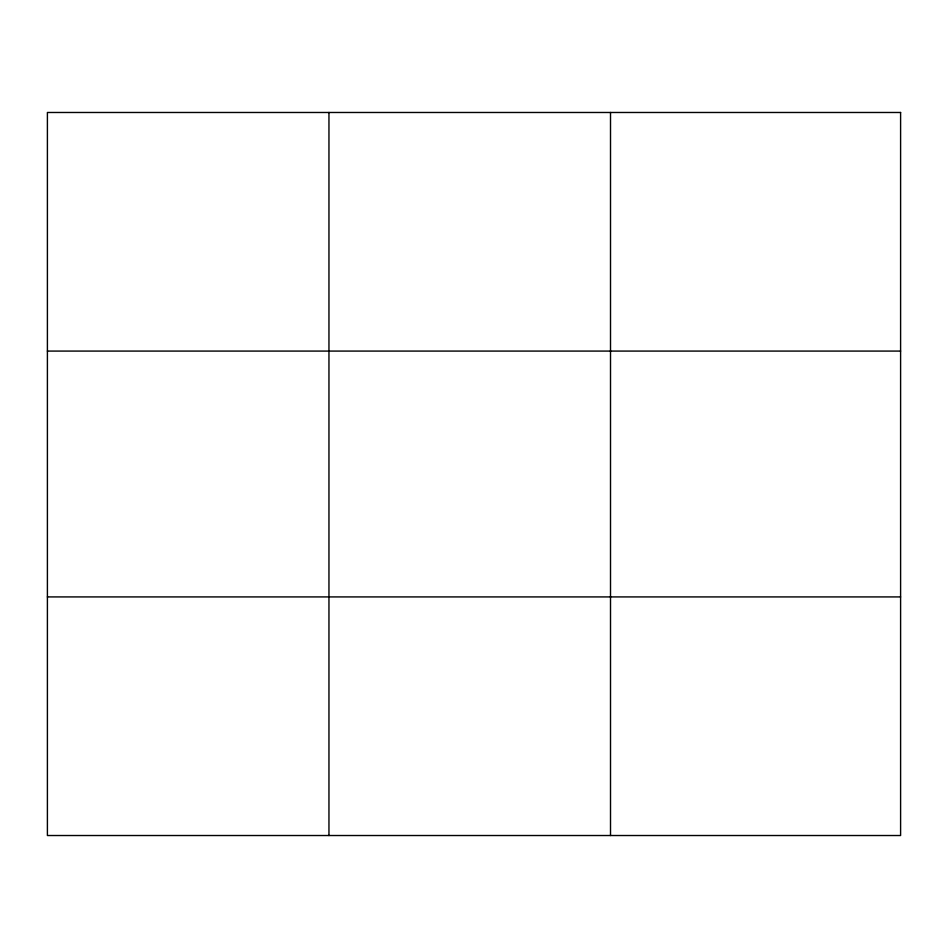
<?xml version="1.0" encoding="UTF-8"?>
<svg xmlns="http://www.w3.org/2000/svg" width="948" height="948" viewBox="0 0 948 948"><rect width="100%" height="100%" fill="white"/><g stroke="black" fill="none" stroke-linecap="round" stroke-linejoin="round"><path stroke-width="1.42" d="M328.956 112.48L328.956 835.52M610.512 112.48L610.512 835.52M47.4 351.08L900.6 351.08M47.4 596.92L900.6 596.92M900.6 112.48L900.6 835.52L47.4 835.52L47.4 112.48L900.6 112.48"/></g></svg>
